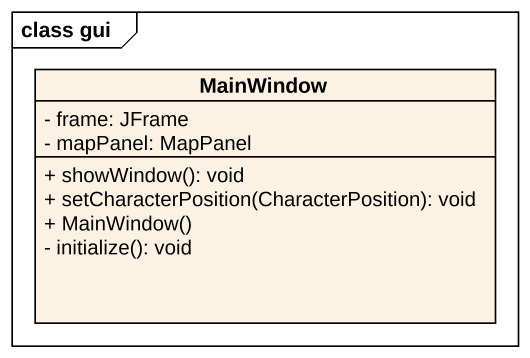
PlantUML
@startuml
mainframe class gui
hide circle
hide empty members
skinparam classAttributeIconSize 0
class MainWindow {
  - frame: JFrame
  - mapPanel: MapPanel
  + showWindow(): void
  + setCharacterPosition(CharacterPosition): void
  + MainWindow()
  - initialize(): void
}
@enduml
